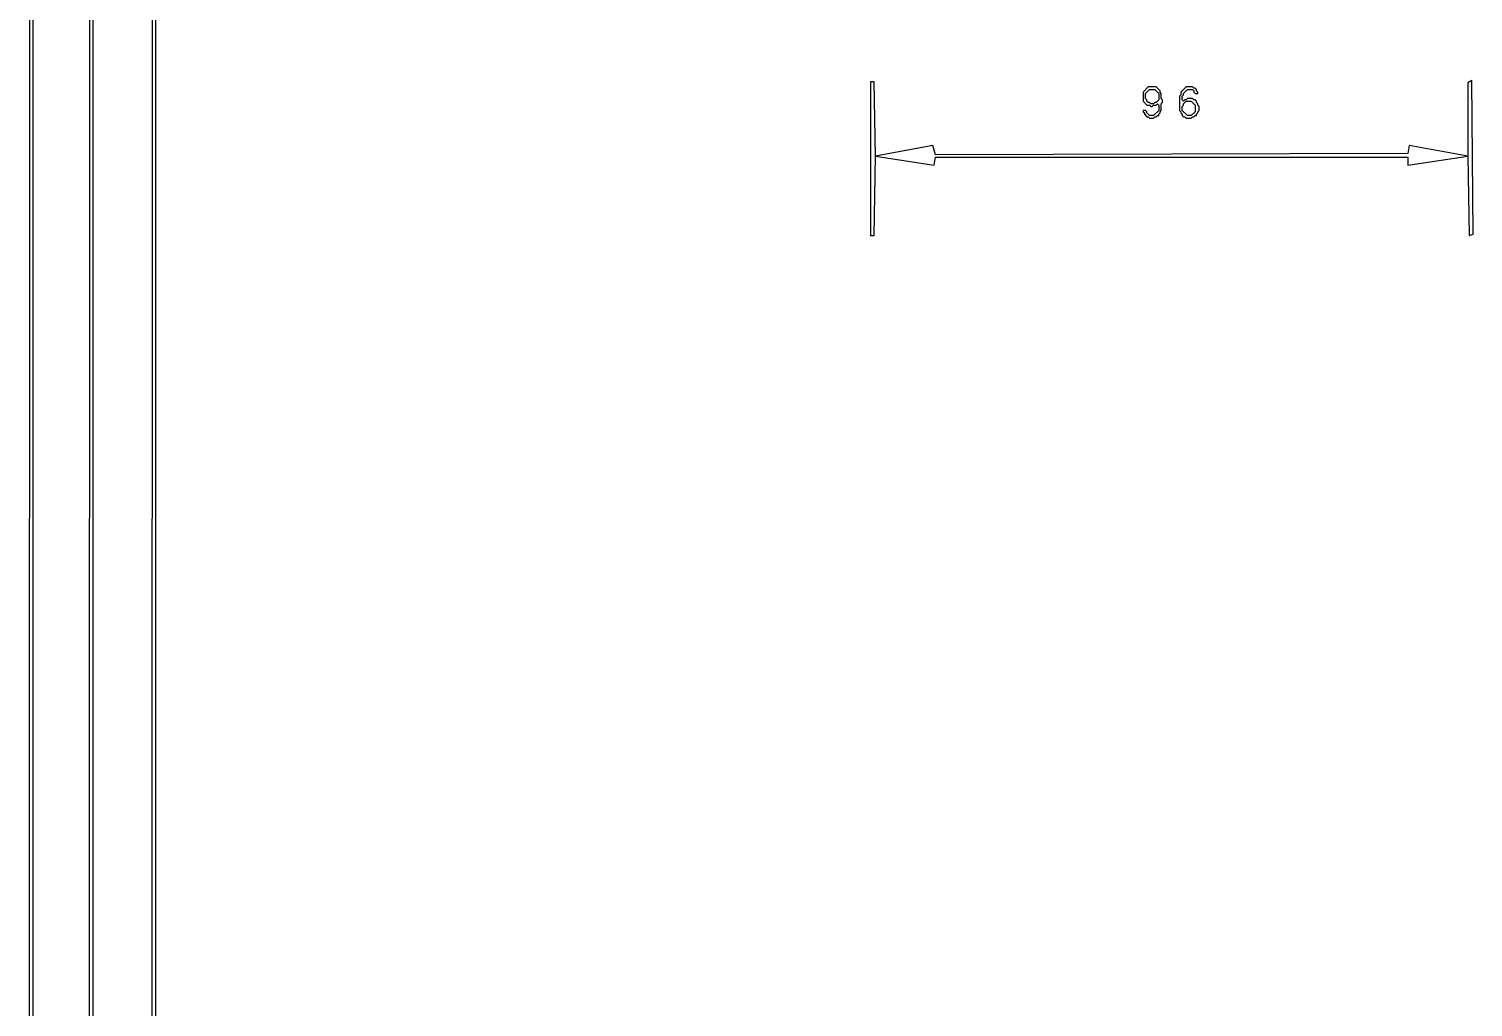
# Model space of a CAD drawing. Extents: x 17 to 323, y -435 to -5.
# Drawn here: x 16.9 to 127.6, y -346.6 to -271.6 of the extents above; entities that cross this region are included whole.
import ezdxf

# ---------------------------------------------------------------- set-up
doc = ezdxf.new("R2010")
doc.units = 0

msp = doc.modelspace()

# ---------------------------------------------------------------- linework, layer by layer
at = {"layer": 'CONTOURS'}
for p, q in [((17, -4.7), (16.9, -434.9)), ((17.2, -434.5), (17.3, -5)), ((21.6, -9.4), (21.5, -430.1)), ((21.8, -429.8), (21.9, -9.7)), ((26.4, -14.2), (26.3, -425.4)), ((26.6, -425), (26.7, -14.5)), ((81.4, -275.6), (81.4, -287.4)), ((81.7, -275.6), (81.4, -275.6)), ((81.8, -281.3), (81.7, -275.6)), ((127.5, -275.5), (127.2, -275.7)), ((127.6, -287.3), (127.5, -275.5)), ((102.7, -276), (102.3, -276.4)), ((102.3, -276.4), (102.3, -277.1)), ((102.5, -276.5), (102.8, -276.2)), ((102.5, -276.9), (102.5, -276.5)), ((103.3, -276), (102.7, -276)), ((102.8, -276.2), (103.2, -276.2)), ((103.2, -276.2), (103.5, -276.5)), ((103.6, -276.3), (103.3, -276)), ((103.5, -276.5), (103.5, -277)), ((103.6, -276.4), (103.6, -276.3)), ((103.7, -276.5), (103.6, -276.4)), ((103.7, -276.9), (103.7, -276.5)), ((105.2, -276.6), (105.1, -276.7)), ((105.1, -276.7), (105.1, -277.8)), ((105.6, -276), (105.2, -276.4)), ((105.2, -276.4), (105.2, -276.6)), ((105.3, -276.7), (105.4, -276.6)), ((105.3, -277), (105.3, -276.7)), ((105.4, -276.5), (105.7, -276.2)), ((105.4, -276.6), (105.4, -276.5)), ((106.1, -276), (105.6, -276)), ((105.7, -276.2), (106.1, -276.2)), ((106.2, -276.1), (106.1, -276)), ((106.1, -276.2), (106.2, -276.3)), ((106.3, -276.1), (106.2, -276.1)), ((106.2, -276.3), (106.2, -276.4)), ((106.2, -276.4), (106.3, -276.5)), ((106.4, -276.2), (106.3, -276.1)), ((106.3, -276.5), (106.5, -276.5)), ((106.4, -276.3), (106.4, -276.2)), ((106.5, -276.4), (106.4, -276.3)), ((106.5, -276.5), (106.5, -276.4)), ((127.2, -275.7), (127.2, -281.3)), ((102.3, -277.1), (102.6, -277.4)), ((102.5, -277.8), (102.3, -277.8)), ((102.3, -277.8), (102.3, -277.9)), ((102.6, -277), (102.5, -276.9)), ((102.6, -277.9), (102.5, -277.8)), ((102.6, -277.1), (102.6, -277)), ((102.7, -277.2), (102.6, -277.1)), ((102.6, -277.4), (102.8, -277.4)), ((102.8, -277.2), (102.7, -277.2)), ((102.9, -277.3), (102.8, -277.2)), ((102.8, -277.4), (102.9, -277.5)), ((103.1, -277.3), (102.9, -277.3)), ((102.9, -277.5), (103, -277.5)), ((103, -277.5), (103.1, -277.4)), ((103.2, -277.2), (103.1, -277.3)), ((103.1, -277.4), (103.3, -277.4)), ((103.5, -277.8), (103.1, -278.2)), ((103.3, -277.2), (103.2, -277.2)), ((103.5, -277), (103.3, -277.2)), ((103.3, -277.4), (103.4, -277.3)), ((103.4, -277.3), (103.5, -277.4)), ((103.5, -277.4), (103.5, -277.8)), ((103.6, -277.9), (103.7, -277.8)), ((103.8, -277), (103.7, -276.9)), ((103.7, -277.3), (103.8, -277.2)), ((103.7, -277.8), (103.7, -277.3)), ((103.8, -277.2), (103.8, -277)), ((105.1, -277.8), (105.2, -277.9)), ((105.4, -277.1), (105.3, -277)), ((105.3, -277.5), (105.4, -277.4)), ((105.3, -277.8), (105.3, -277.5)), ((105.7, -278.2), (105.3, -277.8)), ((105.5, -277), (105.4, -277.1)), ((105.4, -277.3), (105.6, -277.1)), ((105.4, -277.4), (105.4, -277.3)), ((105.6, -277), (105.5, -277)), ((105.7, -276.9), (105.6, -277)), ((105.6, -277.1), (106, -277.1)), ((106.1, -276.9), (105.7, -276.9)), ((106, -277.1), (106.3, -277.4)), ((106.2, -277), (106.1, -276.9)), ((106.3, -277), (106.2, -277)), ((106.4, -277.1), (106.3, -277)), ((106.3, -277.4), (106.3, -277.9)), ((106.4, -277.2), (106.4, -277.1)), ((106.5, -277.3), (106.4, -277.2)), ((106.5, -277.4), (106.5, -277.3)), ((106.6, -277.5), (106.5, -277.4)), ((106.5, -277.9), (106.6, -277.8)), ((106.6, -277.8), (106.6, -277.5)), ((102.3, -277.9), (102.4, -278)), ((102.4, -278), (102.4, -278.1)), ((102.4, -278.1), (102.6, -278.3)), ((102.6, -278), (102.6, -277.9)), ((102.8, -278.2), (102.6, -278)), ((102.6, -278.3), (102.7, -278.3)), ((102.7, -278.3), (102.8, -278.4)), ((103.1, -278.2), (102.8, -278.2)), ((102.8, -278.4), (103.1, -278.4)), ((103.1, -278.4), (103.2, -278.3)), ((103.2, -278.3), (103.3, -278.3)), ((103.3, -278.3), (103.4, -278.2)), ((103.4, -278.2), (103.5, -278.2)), ((103.5, -278.1), (103.6, -278)), ((103.5, -278.2), (103.5, -278.1)), ((103.6, -278), (103.6, -277.9)), ((105.2, -277.9), (105.2, -278)), ((105.2, -278), (105.3, -278.1)), ((105.3, -278.1), (105.3, -278.2)), ((105.3, -278.2), (105.4, -278.3)), ((105.4, -278.3), (105.5, -278.3)), ((105.5, -278.3), (105.6, -278.4)), ((105.6, -278.4), (106, -278.4)), ((106, -278.2), (105.7, -278.2)), ((106.3, -277.9), (106, -278.2)), ((106, -278.4), (106.1, -278.3)), ((106.1, -278.3), (106.2, -278.3)), ((106.2, -278.3), (106.3, -278.2)), ((106.3, -278.2), (106.4, -278.2)), ((106.4, -278.1), (106.5, -278)), ((106.4, -278.2), (106.4, -278.1)), ((106.5, -278), (106.5, -277.9)), ((86.2, -280.5), (81.8, -281.3)), ((86.4, -281.2), (86.2, -280.5)), ((122.6, -281.1), (86.4, -281.2)), ((122.7, -280.5), (122.6, -281.1)), ((127.2, -281.3), (122.7, -280.5)), ((81.7, -287.4), (81.8, -281.3)), ((81.8, -281.3), (86.3, -282)), ((86.3, -282), (86.4, -281.4)), ((86.4, -281.4), (122.6, -281.4)), ((122.6, -282), (127.2, -281.3)), ((122.6, -281.4), (122.6, -282)), ((127.2, -281.3), (127.3, -287.4)), ((81.4, -287.4), (81.7, -287.4)), ((127.3, -287.4), (127.6, -287.3))]:
    msp.add_line(p, q, dxfattribs=at)

doc.saveas('drawing.dxf')
